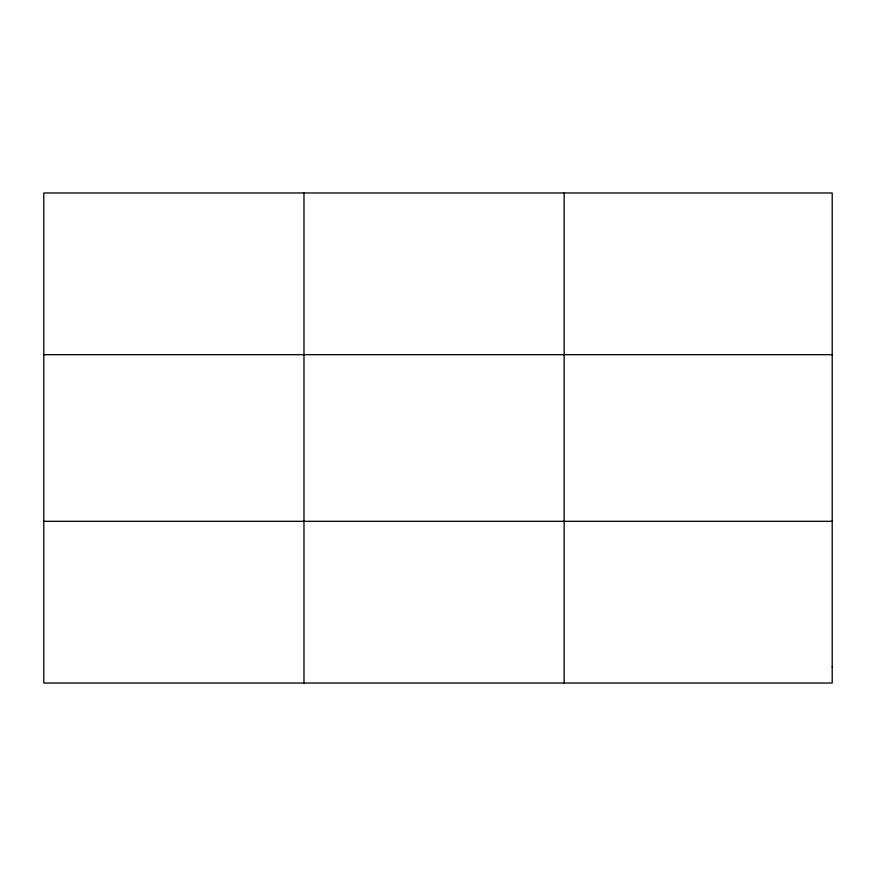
<?xml version="1.0" encoding="UTF-8"?>
<svg xmlns="http://www.w3.org/2000/svg" width="876" height="876" viewBox="0 0 876 876"><rect width="100%" height="100%" fill="white"/><g stroke="black" fill="none" stroke-linecap="round" stroke-linejoin="round"><path stroke-width="1.31" d="M303.972 683.028L303.972 192.972M564.144 683.028L564.144 192.972M43.8 354.692L832.2 354.692M43.8 521.308L832.2 521.308M832.2 666.855L832.2 683.028L43.8 683.028L43.8 192.972L832.2 192.972L832.2 666.855"/></g></svg>
